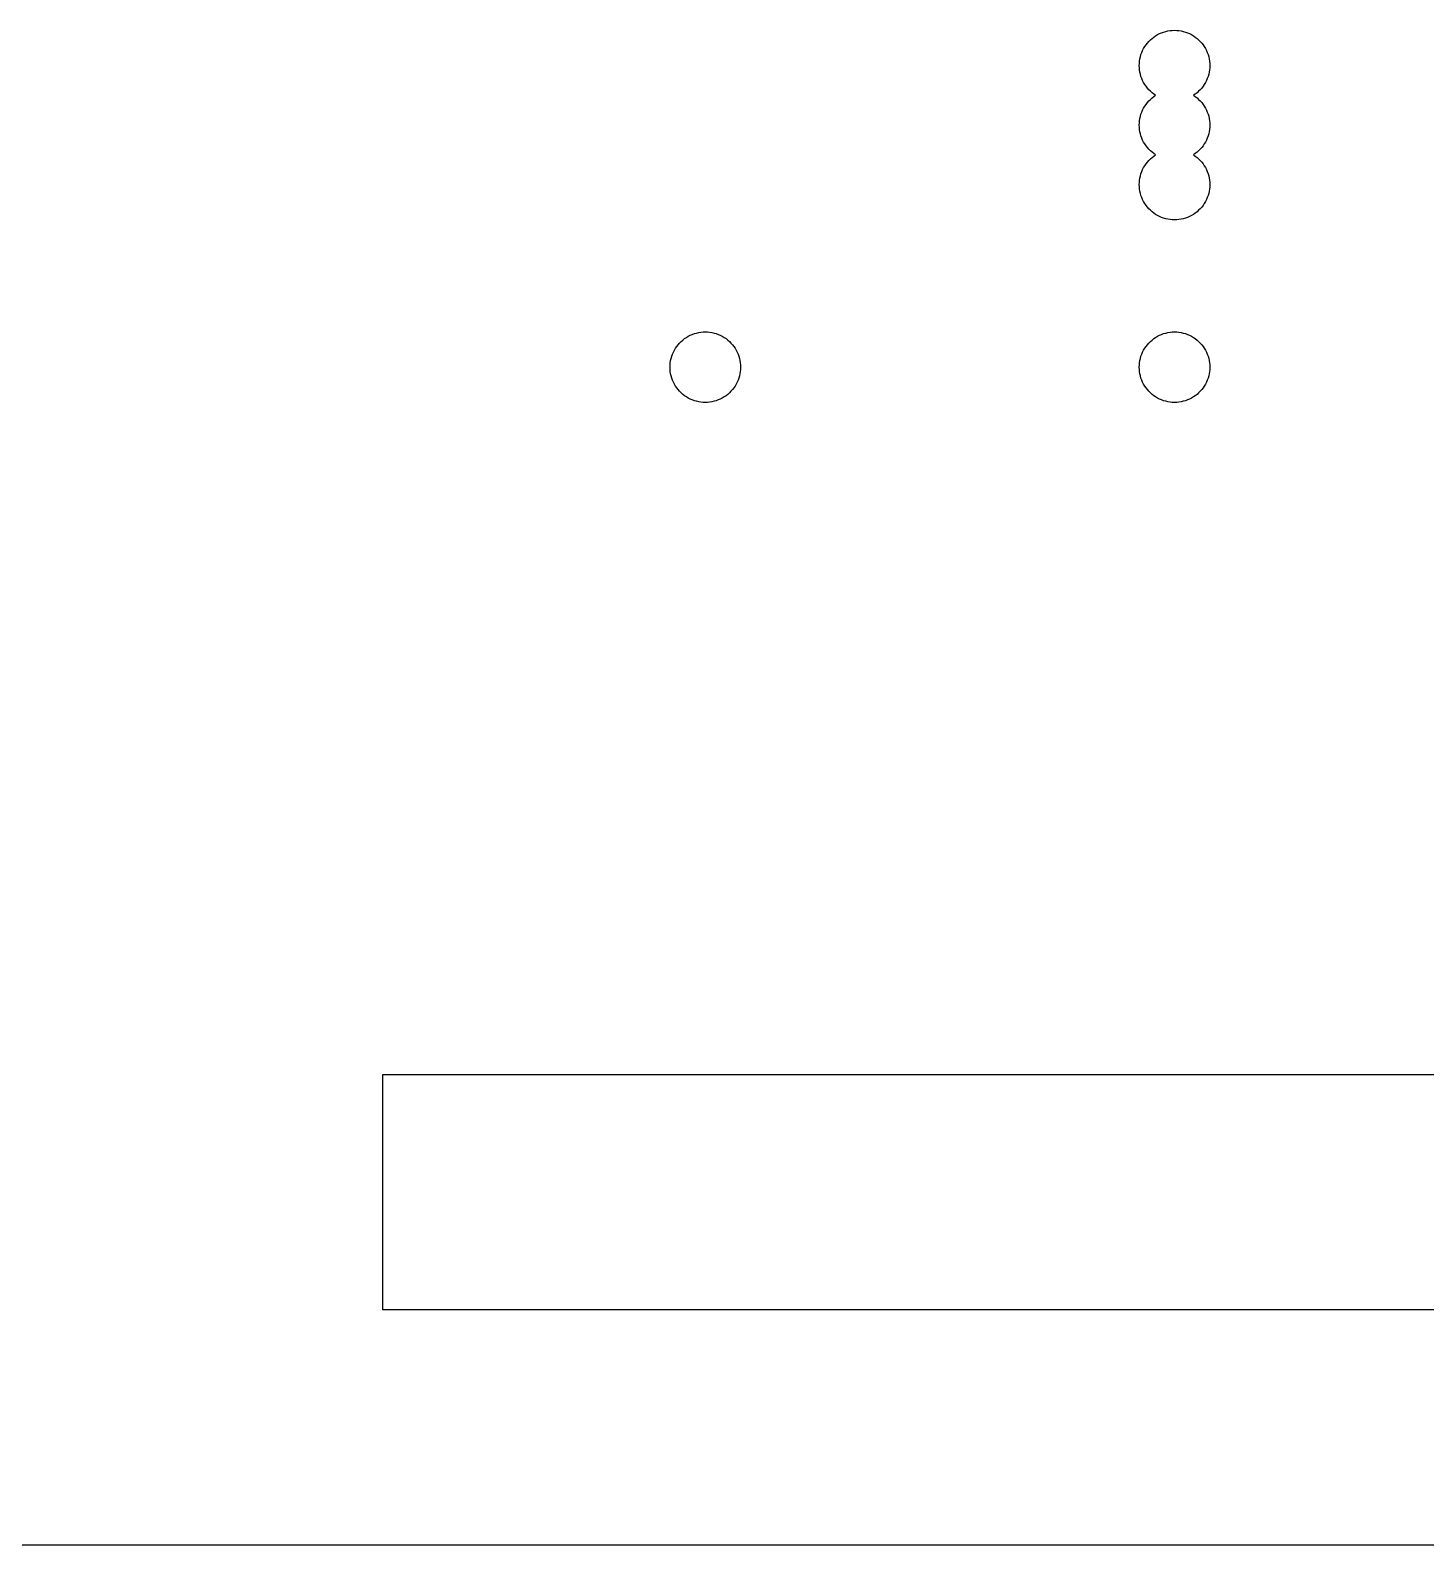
# Model space of a CAD drawing. Header units: metres. Extents: x 0 to 786, y 0 to 155.
# Drawn here: x 322.23 to 340.05, y 0 to 19.33 of the extents above; entities that cross this region are included whole.
import ezdxf

# ---------------------------------------------------------------- set-up
doc = ezdxf.new("R2010")
doc.units = ezdxf.units.M

msp = doc.modelspace()

# ---------------------------------------------------------------- linework, layer by layer
for p, q in [((336.812, 19.3291), (336.84, 19.33)), ((336.84, 19.33), (336.868, 19.3291)), ((336.46, 19.1211), (336.476, 19.1445)), ((336.476, 19.1445), (336.493, 19.1668)), ((336.493, 19.1668), (336.512, 19.188)), ((336.512, 19.188), (336.532, 19.208)), ((336.532, 19.208), (336.553, 19.2267)), ((336.553, 19.2267), (336.576, 19.244)), ((336.576, 19.244), (336.599, 19.2599)), ((336.599, 19.2599), (336.623, 19.2743)), ((336.623, 19.2743), (336.648, 19.2872)), ((336.648, 19.2872), (336.674, 19.2984)), ((336.674, 19.2984), (336.701, 19.308)), ((336.701, 19.308), (336.728, 19.3159)), ((336.728, 19.3159), (336.756, 19.322)), ((336.756, 19.322), (336.784, 19.3264)), ((336.784, 19.3264), (336.812, 19.3291)), ((336.868, 19.3291), (336.896, 19.3264)), ((336.896, 19.3264), (336.924, 19.322)), ((336.924, 19.322), (336.952, 19.3159)), ((336.952, 19.3159), (336.979, 19.308)), ((336.979, 19.308), (337.006, 19.2984)), ((337.006, 19.2984), (337.032, 19.2872)), ((337.032, 19.2872), (337.057, 19.2743)), ((337.057, 19.2743), (337.081, 19.2599)), ((337.081, 19.2599), (337.105, 19.244)), ((337.105, 19.244), (337.127, 19.2267)), ((337.127, 19.2267), (337.148, 19.208)), ((337.148, 19.208), (337.168, 19.188)), ((337.168, 19.188), (337.187, 19.1668)), ((337.187, 19.1668), (337.204, 19.1445)), ((337.204, 19.1445), (337.22, 19.1211)), ((336.394, 18.9364), (336.398, 18.9643)), ((336.398, 18.9643), (336.404, 18.9919)), ((336.404, 18.9919), (336.412, 19.019)), ((336.412, 19.019), (336.422, 19.0457)), ((336.422, 19.0457), (336.433, 19.0716)), ((336.433, 19.0716), (336.446, 19.0968)), ((336.446, 19.0968), (336.46, 19.1211)), ((337.22, 19.1211), (337.234, 19.0968)), ((337.234, 19.0968), (337.247, 19.0716)), ((337.247, 19.0716), (337.258, 19.0457)), ((337.258, 19.0457), (337.268, 19.019)), ((337.268, 19.019), (337.276, 18.9919)), ((337.276, 18.9919), (337.282, 18.9643)), ((337.282, 18.9643), (337.286, 18.9364)), ((336.39, 18.88), (336.391, 18.9082)), ((336.391, 18.8517), (336.39, 18.88)), ((336.391, 18.9082), (336.394, 18.9364)), ((336.394, 18.8236), (336.391, 18.8517)), ((336.398, 18.7957), (336.394, 18.8236)), ((336.404, 18.7681), (336.398, 18.7957)), ((336.412, 18.7409), (336.404, 18.7681)), ((337.276, 18.7681), (337.268, 18.7409)), ((337.282, 18.7957), (337.276, 18.7681)), ((337.286, 18.8236), (337.282, 18.7957)), ((337.286, 18.9364), (337.289, 18.9082)), ((337.289, 18.8517), (337.286, 18.8236)), ((337.289, 18.9082), (337.29, 18.88)), ((337.29, 18.88), (337.289, 18.8517)), ((336.422, 18.7143), (336.412, 18.7409)), ((336.433, 18.6884), (336.422, 18.7143)), ((336.446, 18.6632), (336.433, 18.6884)), ((336.46, 18.6389), (336.446, 18.6632)), ((336.476, 18.6155), (336.46, 18.6389)), ((336.493, 18.5932), (336.476, 18.6155)), ((336.512, 18.5719), (336.493, 18.5932)), ((336.532, 18.552), (336.512, 18.5719)), ((337.168, 18.5719), (337.148, 18.552)), ((337.187, 18.5932), (337.168, 18.5719)), ((337.204, 18.6155), (337.187, 18.5932)), ((337.22, 18.6389), (337.204, 18.6155)), ((337.234, 18.6632), (337.22, 18.6389)), ((337.247, 18.6884), (337.234, 18.6632)), ((337.258, 18.7143), (337.247, 18.6884)), ((337.268, 18.7409), (337.258, 18.7143)), ((336.46, 18.3611), (336.476, 18.3845)), ((336.476, 18.3845), (336.493, 18.4068)), ((336.493, 18.4068), (336.512, 18.428)), ((336.512, 18.428), (336.532, 18.448)), ((336.553, 18.5333), (336.532, 18.552)), ((336.532, 18.448), (336.553, 18.4667)), ((336.576, 18.5159), (336.553, 18.5333)), ((336.553, 18.4667), (336.576, 18.4841)), ((336.599, 18.5), (336.576, 18.5159)), ((336.576, 18.4841), (336.599, 18.5)), ((337.105, 18.5159), (337.081, 18.5)), ((337.081, 18.5), (337.105, 18.4841)), ((337.127, 18.5333), (337.105, 18.5159)), ((337.105, 18.4841), (337.127, 18.4667)), ((337.148, 18.552), (337.127, 18.5333)), ((337.127, 18.4667), (337.148, 18.448)), ((337.148, 18.448), (337.168, 18.428)), ((337.168, 18.428), (337.187, 18.4068)), ((337.187, 18.4068), (337.204, 18.3845)), ((337.204, 18.3845), (337.22, 18.3611)), ((336.391, 18.1483), (336.394, 18.1764)), ((336.394, 18.1764), (336.398, 18.2043)), ((336.398, 18.2043), (336.404, 18.2319)), ((336.404, 18.2319), (336.412, 18.259)), ((336.412, 18.259), (336.422, 18.2856)), ((336.422, 18.2856), (336.433, 18.3116)), ((336.433, 18.3116), (336.446, 18.3368)), ((336.446, 18.3368), (336.46, 18.3611)), ((337.22, 18.3611), (337.234, 18.3368)), ((337.234, 18.3368), (337.247, 18.3116)), ((337.247, 18.3116), (337.258, 18.2856)), ((337.258, 18.2856), (337.268, 18.259)), ((337.268, 18.259), (337.276, 18.2319)), ((337.276, 18.2319), (337.282, 18.2043)), ((337.282, 18.2043), (337.286, 18.1764)), ((337.286, 18.1764), (337.289, 18.1483)), ((336.39, 18.12), (336.391, 18.1483)), ((336.391, 18.0917), (336.39, 18.12)), ((336.394, 18.0636), (336.391, 18.0917)), ((336.398, 18.0357), (336.394, 18.0636)), ((336.404, 18.0081), (336.398, 18.0357)), ((336.412, 17.9809), (336.404, 18.0081)), ((336.422, 17.9543), (336.412, 17.9809)), ((337.268, 17.9809), (337.258, 17.9543)), ((337.276, 18.0081), (337.268, 17.9809)), ((337.282, 18.0357), (337.276, 18.0081)), ((337.286, 18.0636), (337.282, 18.0357)), ((337.289, 18.0917), (337.286, 18.0636)), ((337.289, 18.1483), (337.29, 18.12)), ((337.29, 18.12), (337.289, 18.0917)), ((336.433, 17.9284), (336.422, 17.9543)), ((336.446, 17.9032), (336.433, 17.9284)), ((336.46, 17.8789), (336.446, 17.9032)), ((336.476, 17.8555), (336.46, 17.8789)), ((336.493, 17.8331), (336.476, 17.8555)), ((336.512, 17.812), (336.493, 17.8331)), ((336.532, 17.792), (336.512, 17.812)), ((336.553, 17.7733), (336.532, 17.792)), ((337.148, 17.792), (337.127, 17.7733)), ((337.168, 17.812), (337.148, 17.792)), ((337.187, 17.8331), (337.168, 17.812)), ((337.204, 17.8555), (337.187, 17.8331)), ((337.22, 17.8789), (337.204, 17.8555)), ((337.234, 17.9032), (337.22, 17.8789)), ((337.247, 17.9284), (337.234, 17.9032)), ((337.258, 17.9543), (337.247, 17.9284)), ((336.446, 17.5768), (336.46, 17.6011)), ((336.46, 17.6011), (336.476, 17.6245)), ((336.476, 17.6245), (336.493, 17.6468)), ((336.493, 17.6468), (336.512, 17.668)), ((336.512, 17.668), (336.532, 17.688)), ((336.532, 17.688), (336.553, 17.7067)), ((336.576, 17.7559), (336.553, 17.7733)), ((336.553, 17.7067), (336.576, 17.724)), ((336.599, 17.74), (336.576, 17.7559)), ((336.576, 17.724), (336.599, 17.74)), ((337.105, 17.7559), (337.081, 17.74)), ((337.081, 17.74), (337.105, 17.724)), ((337.127, 17.7733), (337.105, 17.7559)), ((337.105, 17.724), (337.127, 17.7067)), ((337.127, 17.7067), (337.148, 17.688)), ((337.148, 17.688), (337.168, 17.668)), ((337.168, 17.668), (337.187, 17.6468)), ((337.187, 17.6468), (337.204, 17.6245)), ((337.204, 17.6245), (337.22, 17.6011)), ((337.22, 17.6011), (337.234, 17.5768)), ((336.391, 17.3882), (336.394, 17.4164)), ((336.394, 17.4164), (336.398, 17.4443)), ((336.398, 17.4443), (336.404, 17.4719)), ((336.404, 17.4719), (336.412, 17.4991)), ((336.412, 17.4991), (336.422, 17.5257)), ((336.422, 17.5257), (336.433, 17.5516)), ((336.433, 17.5516), (336.446, 17.5768)), ((337.234, 17.5768), (337.247, 17.5516)), ((337.247, 17.5516), (337.258, 17.5257)), ((337.258, 17.5257), (337.268, 17.4991)), ((337.268, 17.4991), (337.276, 17.4719)), ((337.276, 17.4719), (337.282, 17.4443)), ((337.282, 17.4443), (337.286, 17.4164)), ((337.286, 17.4164), (337.289, 17.3882)), ((336.39, 17.36), (336.391, 17.3882)), ((336.391, 17.3317), (336.39, 17.36)), ((336.394, 17.3036), (336.391, 17.3317)), ((336.398, 17.2757), (336.394, 17.3036)), ((336.404, 17.2481), (336.398, 17.2757)), ((336.412, 17.2209), (336.404, 17.2481)), ((336.422, 17.1943), (336.412, 17.2209)), ((337.268, 17.2209), (337.258, 17.1943)), ((337.276, 17.2481), (337.268, 17.2209)), ((337.282, 17.2757), (337.276, 17.2481)), ((337.286, 17.3036), (337.282, 17.2757)), ((337.289, 17.3317), (337.286, 17.3036)), ((337.289, 17.3882), (337.29, 17.36)), ((337.29, 17.36), (337.289, 17.3317)), ((336.433, 17.1684), (336.422, 17.1943)), ((336.446, 17.1432), (336.433, 17.1684)), ((336.46, 17.1189), (336.446, 17.1432)), ((336.476, 17.0955), (336.46, 17.1189)), ((336.493, 17.0732), (336.476, 17.0955)), ((336.512, 17.0519), (336.493, 17.0732)), ((336.532, 17.032), (336.512, 17.0519)), ((336.553, 17.0133), (336.532, 17.032)), ((336.576, 16.9959), (336.553, 17.0133)), ((337.127, 17.0133), (337.105, 16.9959)), ((337.148, 17.032), (337.127, 17.0133)), ((337.168, 17.0519), (337.148, 17.032)), ((337.187, 17.0732), (337.168, 17.0519)), ((337.204, 17.0955), (337.187, 17.0732)), ((337.22, 17.1189), (337.204, 17.0955)), ((337.234, 17.1432), (337.22, 17.1189)), ((337.247, 17.1684), (337.234, 17.1432)), ((337.258, 17.1943), (337.247, 17.1684)), ((336.599, 16.98), (336.576, 16.9959)), ((336.623, 16.9657), (336.599, 16.98)), ((336.648, 16.9528), (336.623, 16.9657)), ((336.674, 16.9416), (336.648, 16.9528)), ((336.701, 16.932), (336.674, 16.9416)), ((336.728, 16.9241), (336.701, 16.932)), ((336.756, 16.918), (336.728, 16.9241)), ((336.784, 16.9135), (336.756, 16.918)), ((336.812, 16.9109), (336.784, 16.9135)), ((336.84, 16.91), (336.812, 16.9109)), ((336.868, 16.9109), (336.84, 16.91)), ((336.896, 16.9135), (336.868, 16.9109)), ((336.924, 16.918), (336.896, 16.9135)), ((336.952, 16.9241), (336.924, 16.918)), ((336.979, 16.932), (336.952, 16.9241)), ((337.006, 16.9416), (336.979, 16.932)), ((337.032, 16.9528), (337.006, 16.9416)), ((337.057, 16.9657), (337.032, 16.9528)), ((337.081, 16.98), (337.057, 16.9657)), ((337.105, 16.9959), (337.081, 16.98)), ((330.711, 15.458), (330.738, 15.4659)), ((330.738, 15.4659), (330.766, 15.472)), ((330.766, 15.472), (330.794, 15.4764)), ((330.794, 15.4764), (330.822, 15.4791)), ((330.822, 15.4791), (330.85, 15.48)), ((330.85, 15.48), (330.878, 15.4791)), ((330.878, 15.4791), (330.906, 15.4764)), ((330.906, 15.4764), (330.934, 15.472)), ((330.934, 15.472), (330.962, 15.4659)), ((330.962, 15.4659), (330.989, 15.458)), ((336.701, 15.458), (336.728, 15.4659)), ((336.728, 15.4659), (336.756, 15.472)), ((336.756, 15.472), (336.784, 15.4764)), ((336.784, 15.4764), (336.812, 15.4791)), ((336.812, 15.4791), (336.84, 15.48)), ((336.84, 15.48), (336.868, 15.4791)), ((336.868, 15.4791), (336.896, 15.4764)), ((336.896, 15.4764), (336.924, 15.472)), ((336.924, 15.472), (336.952, 15.4659)), ((336.952, 15.4659), (336.979, 15.458)), ((330.456, 15.2468), (330.47, 15.2711)), ((330.47, 15.2711), (330.486, 15.2945)), ((330.486, 15.2945), (330.503, 15.3168)), ((330.503, 15.3168), (330.522, 15.338)), ((330.522, 15.338), (330.542, 15.358)), ((330.542, 15.358), (330.563, 15.3767)), ((330.563, 15.3767), (330.585, 15.394)), ((330.585, 15.394), (330.609, 15.4099)), ((330.609, 15.4099), (330.633, 15.4243)), ((330.633, 15.4243), (330.658, 15.4372)), ((330.658, 15.4372), (330.684, 15.4484)), ((330.684, 15.4484), (330.711, 15.458)), ((330.989, 15.458), (331.016, 15.4484)), ((331.016, 15.4484), (331.042, 15.4372)), ((331.042, 15.4372), (331.067, 15.4243)), ((331.067, 15.4243), (331.091, 15.4099)), ((331.091, 15.4099), (331.115, 15.394)), ((331.115, 15.394), (331.137, 15.3767)), ((331.137, 15.3767), (331.158, 15.358)), ((331.158, 15.358), (331.178, 15.338)), ((331.178, 15.338), (331.197, 15.3168)), ((331.197, 15.3168), (331.214, 15.2945)), ((331.214, 15.2945), (331.23, 15.2711)), ((331.23, 15.2711), (331.244, 15.2468)), ((336.446, 15.2468), (336.46, 15.2711)), ((336.46, 15.2711), (336.476, 15.2945)), ((336.476, 15.2945), (336.493, 15.3168)), ((336.493, 15.3168), (336.512, 15.338)), ((336.512, 15.338), (336.532, 15.358)), ((336.532, 15.358), (336.553, 15.3767)), ((336.553, 15.3767), (336.576, 15.394)), ((336.576, 15.394), (336.599, 15.4099)), ((336.599, 15.4099), (336.623, 15.4243)), ((336.623, 15.4243), (336.648, 15.4372)), ((336.648, 15.4372), (336.674, 15.4484)), ((336.674, 15.4484), (336.701, 15.458)), ((336.979, 15.458), (337.006, 15.4484)), ((337.006, 15.4484), (337.032, 15.4372)), ((337.032, 15.4372), (337.057, 15.4243)), ((337.057, 15.4243), (337.081, 15.4099)), ((337.081, 15.4099), (337.105, 15.394)), ((337.105, 15.394), (337.127, 15.3767)), ((337.127, 15.3767), (337.148, 15.358)), ((337.148, 15.358), (337.168, 15.338)), ((337.168, 15.338), (337.187, 15.3168)), ((337.187, 15.3168), (337.204, 15.2945)), ((337.204, 15.2945), (337.22, 15.2711)), ((337.22, 15.2711), (337.234, 15.2468)), ((330.401, 15.0582), (330.404, 15.0864)), ((330.404, 15.0864), (330.408, 15.1143)), ((330.408, 15.1143), (330.414, 15.1419)), ((330.414, 15.1419), (330.422, 15.1691)), ((330.422, 15.1691), (330.432, 15.1956)), ((330.432, 15.1956), (330.443, 15.2216)), ((330.443, 15.2216), (330.456, 15.2468)), ((331.244, 15.2468), (331.257, 15.2216)), ((331.257, 15.2216), (331.268, 15.1956)), ((331.268, 15.1956), (331.278, 15.1691)), ((331.278, 15.1691), (331.286, 15.1419)), ((331.286, 15.1419), (331.292, 15.1143)), ((331.292, 15.1143), (331.296, 15.0864)), ((331.296, 15.0864), (331.299, 15.0582)), ((336.391, 15.0582), (336.394, 15.0864)), ((336.394, 15.0864), (336.398, 15.1143)), ((336.398, 15.1143), (336.404, 15.1419)), ((336.404, 15.1419), (336.412, 15.1691)), ((336.412, 15.1691), (336.422, 15.1956)), ((336.422, 15.1956), (336.433, 15.2216)), ((336.433, 15.2216), (336.446, 15.2468)), ((337.234, 15.2468), (337.247, 15.2216)), ((337.247, 15.2216), (337.258, 15.1956)), ((337.258, 15.1956), (337.268, 15.1691)), ((337.268, 15.1691), (337.276, 15.1419)), ((337.276, 15.1419), (337.282, 15.1143)), ((337.282, 15.1143), (337.286, 15.0864)), ((337.286, 15.0864), (337.289, 15.0582)), ((330.4, 15.03), (330.401, 15.0582)), ((330.401, 15.0017), (330.4, 15.03)), ((330.404, 14.9736), (330.401, 15.0017)), ((330.408, 14.9457), (330.404, 14.9736)), ((330.414, 14.9181), (330.408, 14.9457)), ((330.422, 14.8909), (330.414, 14.9181)), ((330.432, 14.8643), (330.422, 14.8909)), ((331.278, 14.8909), (331.268, 14.8643)), ((331.286, 14.9181), (331.278, 14.8909)), ((331.292, 14.9457), (331.286, 14.9181)), ((331.296, 14.9736), (331.292, 14.9457)), ((331.299, 15.0017), (331.296, 14.9736)), ((331.299, 15.0582), (331.3, 15.03)), ((331.3, 15.03), (331.299, 15.0017)), ((336.39, 15.03), (336.391, 15.0582)), ((336.391, 15.0017), (336.39, 15.03)), ((336.394, 14.9736), (336.391, 15.0017)), ((336.398, 14.9457), (336.394, 14.9736)), ((336.404, 14.9181), (336.398, 14.9457)), ((336.412, 14.8909), (336.404, 14.9181)), ((336.422, 14.8643), (336.412, 14.8909)), ((337.268, 14.8909), (337.258, 14.8643)), ((337.276, 14.9181), (337.268, 14.8909)), ((337.282, 14.9457), (337.276, 14.9181)), ((337.286, 14.9736), (337.282, 14.9457)), ((337.289, 15.0017), (337.286, 14.9736)), ((337.289, 15.0582), (337.29, 15.03)), ((337.29, 15.03), (337.289, 15.0017)), ((330.443, 14.8384), (330.432, 14.8643)), ((330.456, 14.8132), (330.443, 14.8384)), ((330.47, 14.7889), (330.456, 14.8132)), ((330.486, 14.7655), (330.47, 14.7889)), ((330.503, 14.7431), (330.486, 14.7655)), ((330.522, 14.7219), (330.503, 14.7431)), ((330.542, 14.702), (330.522, 14.7219)), ((330.563, 14.6833), (330.542, 14.702)), ((331.158, 14.702), (331.137, 14.6833)), ((331.178, 14.7219), (331.158, 14.702)), ((331.197, 14.7431), (331.178, 14.7219)), ((331.214, 14.7655), (331.197, 14.7431)), ((331.23, 14.7889), (331.214, 14.7655)), ((331.244, 14.8132), (331.23, 14.7889)), ((331.257, 14.8384), (331.244, 14.8132)), ((331.268, 14.8643), (331.257, 14.8384)), ((336.433, 14.8384), (336.422, 14.8643)), ((336.446, 14.8132), (336.433, 14.8384)), ((336.46, 14.7889), (336.446, 14.8132)), ((336.476, 14.7655), (336.46, 14.7889)), ((336.493, 14.7431), (336.476, 14.7655)), ((336.512, 14.7219), (336.493, 14.7431)), ((336.532, 14.702), (336.512, 14.7219)), ((336.553, 14.6833), (336.532, 14.702)), ((337.148, 14.702), (337.127, 14.6833)), ((337.168, 14.7219), (337.148, 14.702)), ((337.187, 14.7431), (337.168, 14.7219)), ((337.204, 14.7655), (337.187, 14.7431)), ((337.22, 14.7889), (337.204, 14.7655)), ((337.234, 14.8132), (337.22, 14.7889)), ((337.247, 14.8384), (337.234, 14.8132)), ((337.258, 14.8643), (337.247, 14.8384)), ((330.585, 14.6659), (330.563, 14.6833)), ((330.609, 14.65), (330.585, 14.6659)), ((330.633, 14.6357), (330.609, 14.65)), ((330.658, 14.6228), (330.633, 14.6357)), ((330.684, 14.6116), (330.658, 14.6228)), ((330.711, 14.602), (330.684, 14.6116)), ((330.738, 14.5941), (330.711, 14.602)), ((330.766, 14.588), (330.738, 14.5941)), ((330.794, 14.5835), (330.766, 14.588)), ((330.822, 14.5809), (330.794, 14.5835)), ((330.85, 14.58), (330.822, 14.5809)), ((330.878, 14.5809), (330.85, 14.58)), ((330.906, 14.5835), (330.878, 14.5809)), ((330.934, 14.588), (330.906, 14.5835)), ((330.962, 14.5941), (330.934, 14.588)), ((330.989, 14.602), (330.962, 14.5941)), ((331.016, 14.6116), (330.989, 14.602)), ((331.042, 14.6228), (331.016, 14.6116)), ((331.067, 14.6357), (331.042, 14.6228)), ((331.091, 14.65), (331.067, 14.6357)), ((331.115, 14.6659), (331.091, 14.65)), ((331.137, 14.6833), (331.115, 14.6659)), ((336.576, 14.6659), (336.553, 14.6833)), ((336.599, 14.65), (336.576, 14.6659)), ((336.623, 14.6357), (336.599, 14.65)), ((336.648, 14.6228), (336.623, 14.6357)), ((336.674, 14.6116), (336.648, 14.6228)), ((336.701, 14.602), (336.674, 14.6116)), ((336.728, 14.5941), (336.701, 14.602)), ((336.756, 14.588), (336.728, 14.5941)), ((336.784, 14.5835), (336.756, 14.588)), ((336.812, 14.5809), (336.784, 14.5835)), ((336.84, 14.58), (336.812, 14.5809)), ((336.868, 14.5809), (336.84, 14.58)), ((336.896, 14.5835), (336.868, 14.5809)), ((336.924, 14.588), (336.896, 14.5835)), ((336.952, 14.5941), (336.924, 14.588)), ((336.979, 14.602), (336.952, 14.5941)), ((337.006, 14.6116), (336.979, 14.602)), ((337.032, 14.6228), (337.006, 14.6116)), ((337.057, 14.6357), (337.032, 14.6228)), ((337.081, 14.65), (337.057, 14.6357)), ((337.105, 14.6659), (337.081, 14.65)), ((337.127, 14.6833), (337.105, 14.6659)), ((326.733, 3), (326.733, 6)), ((326.733, 6), (357.357, 6)), ((357.357, 3), (326.733, 3)), ((297.61, 0), (386.48, 0))]:
    msp.add_line(p, q)

doc.saveas('drawing.dxf')
